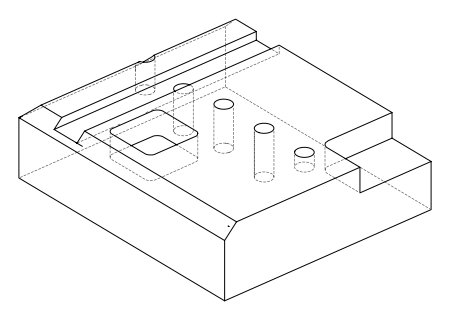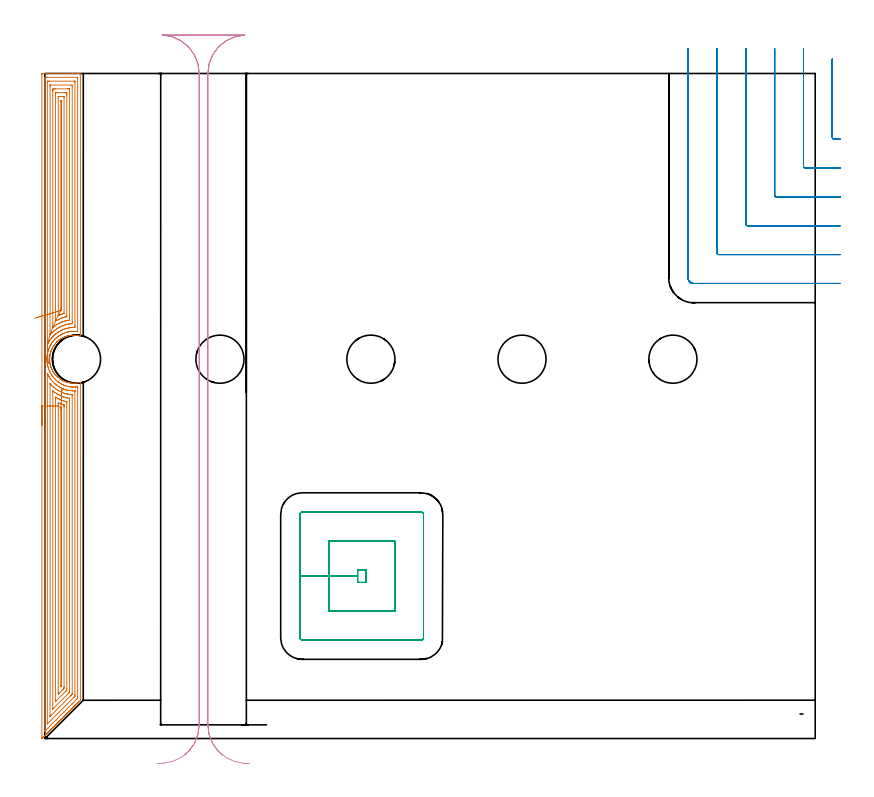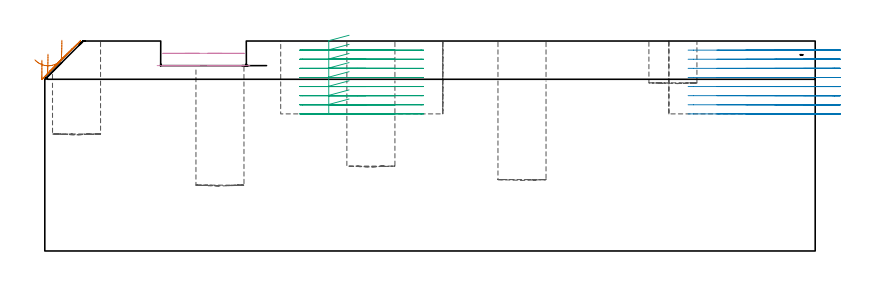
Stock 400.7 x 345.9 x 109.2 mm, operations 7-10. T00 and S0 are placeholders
(PLAN: 10 operations, 3 tool changes, 71 min)
(1 INDEXABLE_INSERT_DRILL_BLIND_HOLE_FROM_SOLID | STEP1POCKET | NXT0302_021 | 0.2 min | 23786 mm3)
(2 INDEXABLE_INSERT_DRILL_BLIND_HOLE_FROM_SOLID_1 | STEP1POCKET_1 | NXT0302_021 | 0.26 min | 36832 mm3)
(3 INDEXABLE_INSERT_DRILL_BLIND_HOLE_FROM_SOLID_2 | STEP1POCKET_2 | NXT0302_021 | 0.27 min | 31976 mm3)
(4 INDEXABLE_INSERT_DRILL_BLIND_HOLE_FROM_SOLID_3 | STEP1POCKET_3 | NXT0302_021 | 0.3 min | 35408 mm3)
(5 INDEXABLE_INSERT_DRILL_BLIND_HOLE_FROM_SOLID_4 | STEP1POCKET_4 | NXT0302_021 | 0.1 min | 10742 mm3)
(6 AREA_MILL | FG_CHAMFER_SURFACE | UGT0205_001 | 23.56 min | 78932 mm3)
(7 AREA_MILL_1 | FG_CHAMFER_SURFACE_1 | UGT0205_001 | 20.86 min | 64307 mm3)
(8 MILL_CORNER_NOTCH_RECTANGULAR | CORNER_NOTCH_RECTANGULAR | UGT0201_094 | Follow Part, ap 5, ae 75% | 13.31 min | 342490 mm3)
(9 MILL_RECTANGULAR_POCKET | POCKET_RECTANGULAR_STRAIGHT | UGT0201_094 | Follow Part, ap 5, ae 75% | 8.73 min | 272577 mm3)
(10 MILL_RECTANGULAR_SLOT | SLOT_RECTANGULAR | UGT0201_019 | Follow Part, ap 10, ae 75% | 3.36 min | 183406 mm3)
(TOOL NXT0302_021 | Index. Insert Drill 25mm [880-D2500L25-05] | D25 PA176 FL125 Z2)
(TOOL UGT0205_001 | Chamfer Mill 20 x 3 x 45 deg. | D20 FL50 Z2)
(TOOL UGT0201_094 | End mill 20 mm | D20 FL38 Z4)
(TOOL UGT0201_019 | End mill 40 mm | D40 FL63 Z6)
(OP 7 AREA_MILL_1)
G17 G21 G94 G90
T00 M6
G54
G17 G0 G90 X-1.5 Y162.929 S1061 M3
G43 Z119.2 H0
Z99.2
G94 G1 Y162.967 Z98.328 F250.
Y163.081 Z97.464
Y163.27 Z96.612
Y163.532 Z95.78
Y163.866 Z94.974
Y164.269 Z94.2
Y164.737 Z93.464
Y165.269 Z92.772
Y165.858 Z92.129
Y166.501 Z91.54
Y167.193 Z91.008
Y167.929 Z90.54
Y168.703 Z90.137
Y169.509 Z89.803
Y170.341 Z89.541
Y171.193 Z89.352
Y172.057 Z89.238
Y172.929 Z89.2
Y345.287
X-1.497 Y345.564 Z89.202
X-1.492 Y345.89 Z89.206
X-1.161 Y345.9 Z89.537
X14.587 Z105.282
X16.988 Z107.683
X17.655 Z108.355
X18.038 Z108.737
X18.438 Y345.893 Z109.13
X18.497 Y345.89 Z109.188
X18.5 Y345.733 Z109.2
Y209.548
X18.496 Y209.313 Z109.189
X18.413 Y209.323 Z109.107
X17.521 Y209.541 Z108.221
X16.67 Y209.677 Z107.37
X15.781 Y209.765 Z106.481
X14.891 Y209.788 Z105.591
X14.002 Y209.748 Z104.702
X13.113 Y209.645 Z103.813
X12.479 Y209.541 Z103.179
X12.224 Y209.484 Z102.923
X11.778 Y209.373 Z102.477
X11.627 Y209.329 Z102.326
X11.334 Y209.246 Z102.034
X10.888 Y209.099 Z101.587
X10.723 Y209.037 Z101.42
X10.636 Y209.004 Z101.333
X10.525 Y208.962 Z101.224
X10.445 Y208.932 Z101.144
X10.144 Y208.807 Z100.843
X9.765 Y208.648 Z100.465
X9.555 Y208.548 Z100.255
X9.108 Y208.317 Z99.808
X8.666 Y208.069 Z99.366
X8.154 Y207.756 Z98.852
X8.053 Y207.686 Z98.749
X7.937 Y207.607 Z98.636
X7.777 Y207.497 Z98.476
X7.733 Y207.464 Z98.432
X7.607 Y207.369 Z98.302
X7.447 Y207.251 Z98.146
X7.361 Y207.187 Z98.06
X7.335 Y207.166 Z98.034
X7.16 Y207.026 Z97.856
X6.953 Y206.863 Z97.652
X6.888 Y206.807 Z97.587
X6.415 Y206.373 Z97.114
X6.313 Y206.273 Z97.011
X6.266 Y206.228 Z96.963
X6.223 Y206.187 Z96.922
X6. Y205.971 Z96.699
X5.602 Y205.529 Z96.3
X5.218 Y205.078 Z95.918
X5.109 Y204.938 Z95.808
X5.023 Y204.82 Z95.722
X4.836 Y204.565 Z95.535
X4.575 Y204.186 Z95.274
X4.219 Y203.618 Z94.919
X4.024 Y203.269 Z94.723
X3.884 Y202.996 Z94.581
X3.809 Y202.85 Z94.506
X3.626 Y202.463 Z94.325
X3.597 Y202.401 Z94.295
X3.331 Y201.772 Z94.029
X3.288 Y201.654 Z93.986
X3.237 Y201.511 Z93.933
X3.186 Y201.358 Z93.882
X3.089 Y201.064 Z93.784
X3.047 Y200.926 Z93.744
X2.991 Y200.736 Z93.688
X2.956 Y200.618 Z93.652
X2.841 Y200.171 Z93.538
X2.782 Y199.897 Z93.478
X2.744 Y199.725 Z93.44
X2.68 Y199.378 Z93.379
X2.665 Y199.278 Z93.359
X2.625 Y199.007 Z93.322
X2.601 Y198.832 Z93.296
X2.553 Y198.385 Z93.252
X2.522 Y197.939 Z93.22
X2.507 Y197.493 Z93.206
Y197.365 Z93.207
X2.511 Y197.046 Z93.203
X2.513 Y197.018 Z93.202
X2.516 Y196.954 Z93.204
X2.525 Y196.646 Z93.222
X2.527 Y196.6 Z93.223
X2.561 Y196.154 Z93.255
X2.608 Y195.707 Z93.306
X2.674 Y195.261 Z93.37
X2.693 Y195.155 Z93.391
X2.756 Y194.814 Z93.453
X2.856 Y194.369 Z93.549
X2.908 Y194.159 Z93.608
X2.916 Y194.129 Z93.616
X2.973 Y193.922 Z93.668
X3.055 Y193.642 Z93.753
X3.105 Y193.477 Z93.802
X3.214 Y193.151 Z93.912
X3.259 Y193.027 Z93.957
X3.331 Y192.827 Z94.029
X3.428 Y192.584 Z94.128
X3.626 Y192.136 Z94.322
X3.721 Y191.932 Z94.42
X3.835 Y191.692 Z94.533
X4.023 Y191.333 Z94.721
X4.075 Y191.241 Z94.772
X4.22 Y190.979 Z94.919
X4.327 Y190.799 Z95.027
X4.618 Y190.35 Z95.318
X4.924 Y189.907 Z95.624
X5.109 Y189.665 Z95.808
X5.373 Y189.347 Z96.069
X5.646 Y189.014 Z96.345
X5.82 Y188.821 Z96.519
X5.998 Y188.634 Z96.698
X6.519 Y188.122 Z97.218
X6.704 Y187.956 Z97.398
X6.713 Y187.948 Z97.408
X6.889 Y187.797 Z97.585
X7.601 Y187.229 Z98.3
X7.777 Y187.102 Z98.477
X8.218 Y186.807 Z98.918
X8.398 Y186.695 Z99.098
X8.666 Y186.529 Z99.366
X8.998 Y186.337 Z99.697
X9.339 Y186.161 Z100.038
X9.393 Y186.134 Z100.092
X9.556 Y186.053 Z100.254
X9.998 Y185.851 Z100.698
X10.295 Y185.729 Z100.994
X10.446 Y185.667 Z101.143
X10.536 Y185.634 Z101.233
X10.734 Y185.561 Z101.428
X11.047 Y185.444 Z101.746
X11.072 Y185.436 Z101.771
X11.334 Y185.353 Z102.034
X11.498 Y185.307 Z102.197
X11.778 Y185.227 Z102.477
X12.224 Y185.122 Z102.923
X12.52 Y185.066 Z103.22
X13.113 Y184.955 Z103.812
X13.414 Y184.921 Z104.113
X14.002 Y184.852 Z104.702
X14.892 Y184.812 Z105.591
X15.781 Y184.835 Z106.48
X16.671 Y184.923 Z107.369
X16.988 Y184.978 Z107.686
X17.56 Y185.077 Z108.259
X18.179 Y185.222 Z108.876
X18.393 Y185.267 Z109.089
X18.495 Y185.287 Z109.191
X18.5 Y184.99 Z109.2
Y20.228
X18.495 Y19.904 Z109.187
X18.482 Y19.881 Z109.18
X17.935 Y19.335 Z108.634
X17.881 Y19.279 Z108.578
X17.826 Y19.226 Z108.525
X17.638 Y19.037 Z108.337
X17.583 Y18.982 Z108.28
X17.528 Y18.928 Z108.227
X17.34 Y18.74 Z108.039
X17.285 Y18.684 Z107.982
X17.23 Y18.63 Z107.929
X17.042 Y18.442 Z107.741
X16.988 Y18.386 Z107.684
X16.933 Y18.332 Z107.632
X16.745 Y18.144 Z107.444
X16.69 Y18.088 Z107.387
X16.635 Y18.034 Z107.334
X16.447 Y17.847 Z107.146
X16.392 Y17.79 Z107.089
X16.337 Y17.736 Z107.036
X16.149 Y17.549 Z106.848
X16.094 Y17.493 Z106.791
X16.039 Y17.438 Z106.738
X15.852 Y17.251 Z106.551
X15.796 Y17.195 Z106.493
X15.741 Y17.14 Z106.44
X15.554 Y16.954 Z106.253
X15.498 Y16.897 Z106.195
X15.443 Y16.842 Z106.142
X15.256 Y16.656 Z105.955
X15.201 Y16.599 Z105.897
X15.145 Y16.544 Z105.844
X14.959 Y16.358 Z105.658
X14.903 Y16.301 Z105.6
X14.847 Y16.246 Z105.546
X14.661 Y16.061 Z105.36
X14.605 Y16.004 Z105.302
X14.549 Y15.948 Z105.248
X14.363 Y15.763 Z105.062
X14.307 Y15.706 Z105.004
X14.251 Y15.651 Z104.95
X14.066 Y15.465 Z104.765
X14.009 Y15.408 Z104.706
X13.953 Y15.353 Z104.652
X13.768 Y15.168 Z104.467
X13.712 Y15.11 Z104.408
X13.655 Y15.055 Z104.354
X13.47 Y14.87 Z104.169
X13.414 Y14.812 Z104.111
X13.357 Y14.757 Z104.056
X13.173 Y14.572 Z103.872
X13.116 Y14.515 Z103.813
X13.059 Y14.459 Z103.758
X12.875 Y14.275 Z103.574
X12.818 Y14.217 Z103.515
X12.761 Y14.161 Z103.46
X12.577 Y13.977 Z103.276
X12.52 Y13.919 Z103.217
X12.463 Y13.863 Z103.162
X12.28 Y13.679 Z102.979
X12.223 Y13.621 Z102.919
X12.165 Y13.565 Z102.864
X11.982 Y13.382 Z102.681
X11.925 Y13.323 Z102.621
X11.867 Y13.267 Z102.566
X11.684 Y13.084 Z102.383
X11.627 Y13.025 Z102.324
X11.57 Y12.969 Z102.269
X11.387 Y12.786 Z102.086
X11.329 Y12.728 Z102.026
X11.272 Y12.671 Z101.971
X11.089 Y12.489 Z101.788
X11.031 Y12.43 Z101.728
X10.974 Y12.373 Z101.673
X10.791 Y12.191 Z101.49
X10.734 Y12.132 Z101.43
X10.676 Y12.075 Z101.375
X10.494 Y11.893 Z101.193
X10.436 Y11.834 Z101.132
X10.378 Y11.777 Z101.077
X10.196 Y11.595 Z100.895
X10.138 Y11.536 Z100.835
X10.08 Y11.479 Z100.779
X9.898 Y11.298 Z100.597
X9.84 Y11.239 Z100.537
X9.782 Y11.181 Z100.481
X9.601 Y11. Z100.3
X9.542 Y10.941 Z100.239
X9.484 Y10.883 Z100.183
X9.303 Y10.702 Z100.002
X9.245 Y10.643 Z99.941
X9.186 Y10.585 Z99.885
X9.005 Y10.405 Z99.704
X8.947 Y10.345 Z99.643
X8.888 Y10.288 Z99.587
X8.708 Y10.107 Z99.407
X8.649 Y10.047 Z99.346
X8.59 Y9.99 Z99.289
X8.41 Y9.809 Z99.109
X8.351 Y9.75 Z99.048
X8.292 Y9.692 Z98.991
X8.112 Y9.512 Z98.811
X8.053 Y9.452 Z98.75
X7.994 Y9.394 Z98.693
X7.815 Y9.214 Z98.514
X7.755 Y9.154 Z98.452
X7.696 Y9.096 Z98.395
X7.517 Y8.916 Z98.216
X7.458 Y8.856 Z98.154
X7.398 Y8.798 Z98.097
X7.219 Y8.619 Z97.918
X7.16 Y8.558 Z97.856
X7.1 Y8.5 Z97.799
X6.922 Y8.321 Z97.621
X6.862 Y8.26 Z97.559
X6.802 Y8.202 Z97.501
X6.624 Y8.023 Z97.323
X6.564 Y7.963 Z97.261
X6.504 Y7.904 Z97.203
X6.326 Y7.726 Z97.025
X6.266 Y7.665 Z96.963
X6.207 Y7.606 Z96.906
X6.029 Y7.428 Z96.728
X5.969 Y7.367 Z96.665
X5.909 Y7.308 Z96.608
X5.731 Y7.13 Z96.43
X5.671 Y7.069 Z96.367
X5.611 Y7.01 Z96.31
X5.433 Y6.833 Z96.132
X5.373 Y6.771 Z96.07
X5.313 Y6.712 Z96.012
X5.136 Y6.535 Z95.835
X5.075 Y6.474 Z95.772
X5.015 Y6.414 Z95.714
X4.838 Y6.237 Z95.537
X4.777 Y6.176 Z95.474
X4.717 Y6.116 Z95.416
X4.54 Y5.94 Z95.239
X4.48 Y5.878 Z95.176
X4.419 Y5.818 Z95.118
X4.243 Y5.642 Z94.942
X4.182 Y5.58 Z94.878
X4.121 Y5.52 Z94.82
X3.945 Y5.344 Z94.644
X3.884 Y5.282 Z94.581
X3.823 Y5.222 Z94.522
X3.647 Y5.047 Z94.346
X3.586 Y4.985 Z94.283
X3.525 Y4.925 Z94.224
X3.35 Y4.749 Z94.049
X3.288 Y4.687 Z93.985
X3.227 Y4.627 Z93.926
X3.052 Y4.451 Z93.751
X2.991 Y4.389 Z93.687
X2.929 Y4.329 Z93.628
X2.754 Y4.154 Z93.453
X2.693 Y4.091 Z93.389
X2.631 Y4.031 Z93.33
X2.457 Y3.856 Z93.155
X2.395 Y3.793 Z93.091
X2.333 Y3.733 Z93.032
X2.159 Y3.558 Z92.858
X2.097 Y3.495 Z92.794
X2.035 Y3.435 Z92.734
X1.861 Y3.261 Z92.56
X1.799 Y3.198 Z92.496
X1.737 Y3.137 Z92.436
X1.563 Y2.963 Z92.262
X1.501 Y2.9 Z92.198
X1.439 Y2.839 Z92.138
X1.266 Y2.665 Z91.965
X1.204 Y2.602 Z91.9
X1.141 Y2.541 Z91.84
X0.968 Y2.368 Z91.667
X0.906 Y2.304 Z91.602
X0.844 Y2.243 Z91.543
X0.67 Y2.07 Z91.369
X0.608 Y2.006 Z91.305
X0.546 Y1.945 Z91.245
X0.373 Y1.772 Z91.072
X0.31 Y1.709 Z91.007
X0.248 Y1.647 Z90.947
X0.075 Y1.475 Z90.774
X0.012 Y1.411 Z90.709
X-0.05 Y1.349 Z90.649
X-0.223 Y1.177 Z90.476
X-0.285 Y1.113 Z90.411
X-0.348 Y1.051 Z90.351
X-0.52 Y0.879 Z90.179
X-0.583 Y0.815 Z90.113
X-0.646 Y0.753 Z90.053
X-0.818 Y0.582 Z89.881
X-0.881 Y0.517 Z89.816
X-1.069 Y0.331 Z89.631
X-1.116 Y0.284 Z89.584
X-1.425 Y0. Z89.274
X-1.442 Y-0.014 Z89.256
X-1.461 Y-0.019 Z89.237
X-1.473 Y-0.014 Z89.226
X-1.481 Y0. Z89.218
X-1.494 Y0.039 Z89.204
X-1.499 Y0.17 Z89.201
X-1.5 Y0.227 Z89.2
Y172.929
X-0.086 Z90.614
X-0.085 Y343.598 Z90.615
X-0.083 Y343.697 Z90.617
X-0.079 Y343.884 Z90.621
X0.012 Y343.89 Z90.712
X0.508 Y343.898 Z91.208
X0.906 Y343.899 Z91.606
X1.4 Y343.9 Z92.1
X16.588 Z107.288
X16.988 Y343.896 Z107.688
X17.044 Y343.894 Z107.744
X17.073 Y343.891 Z107.773
X17.079 Y343.795 Z107.779
X17.084 Y343.599 Z107.784
X17.085 Y343.501 Z107.785
Y212.031
X17.083 Y211.834 Z107.783
X17.079 Y211.704 Z107.779
X17.075 Y211.634 Z107.775
X17.062 Z107.762
X16.988 Y211.641 Z107.688
X16.641 Y211.68 Z107.341
X16.094 Y211.729 Z106.794
X15.668 Y211.76 Z106.368
X15.201 Y211.771 Z105.901
X14.761 Y211.774 Z105.461
X14.307 Y211.755 Z105.007
X13.908 Y211.733 Z104.608
X13.414 Y211.681 Z104.114
X13.104 Y211.644 Z103.804
X12.52 Y211.554 Z103.22
X12.333 Y211.521 Z103.033
X11.627 Y211.365 Z102.327
X11.602 Y211.359 Z102.302
X11.502 Y211.334 Z102.202
X10.913 Y211.154 Z101.613
X10.734 Y211.094 Z101.434
X10.254 Y210.92 Z100.954
X9.84 Y210.758 Z100.54
X9.616 Y210.665 Z100.316
X9.102 Y210.441 Z99.802
X8.999 Y210.389 Z99.699
X8.947 Y210.361 Z99.647
X8.421 Y210.073 Z99.121
X8.053 Y209.865 Z98.753
X7.854 Y209.747 Z98.554
X7.53 Y209.548 Z98.23
X7.311 Y209.397 Z98.011
X7.16 Y209.289 Z97.86
X6.797 Y209.018 Z97.497
X6.282 Y208.624 Z96.982
X6.266 Y208.611 Z96.966
X5.824 Y208.204 Z96.524
X5.347 Y207.762 Z96.047
X4.929 Y207.313 Z95.629
X4.531 Y206.869 Z95.231
X4.48 Y206.807 Z95.18
X4.112 Y206.343 Z94.812
X3.839 Y205.976 Z94.539
X3.735 Y205.827 Z94.435
X3.586 Y205.609 Z94.286
X3.381 Y205.288 Z94.081
X3.254 Y205.083 Z93.954
X3.046 Y204.73 Z93.746
X2.752 Y204.19 Z93.452
X2.693 Y204.076 Z93.393
X2.444 Y203.545 Z93.144
X2.335 Y203.297 Z93.035
X2.176 Y202.92 Z92.876
X1.974 Y202.404 Z92.674
X1.946 Y202.33 Z92.646
X1.927 Y202.276 Z92.627
X1.799 Y201.886 Z92.499
X1.713 Y201.597 Z92.413
X1.689 Y201.511 Z92.389
X1.527 Y200.89 Z92.227
X1.464 Y200.618 Z92.164
X1.368 Y200.156 Z92.068
X1.29 Y199.725 Z91.99
X1.261 Y199.547 Z91.961
X1.24 Y199.39 Z91.94
X1.176 Y198.832 Z91.876
X1.152 Y198.586 Z91.852
X1.113 Y197.939 Z91.813
X1.106 Y197.739 Z91.806
X1.1 Y197.046 Z91.8
X1.105 Y196.847 Z91.805
X1.143 Y196.153 Z91.843
X1.163 Y195.896 Z91.863
X1.236 Y195.26 Z91.936
X1.292 Y194.874 Z91.992
X1.383 Y194.367 Z92.083
X1.513 Y193.76 Z92.213
X1.587 Y193.474 Z92.287
X1.799 Y192.708 Z92.499
X1.839 Y192.581 Z92.539
X1.847 Y192.557 Z92.547
X1.86 Y192.52 Z92.56
X2.169 Y191.688 Z92.869
X2.441 Y191.046 Z93.141
X2.56 Y190.794 Z93.26
X2.693 Y190.526 Z93.393
X3.028 Y189.901 Z93.728
X3.153 Y189.681 Z93.853
X3.538 Y189.056 Z94.238
X3.57 Y189.008 Z94.27
X3.586 Y188.984 Z94.286
X3.945 Y188.477 Z94.645
X4.224 Y188.115 Z94.924
X4.48 Y187.806 Z95.18
X4.981 Y187.222 Z95.681
X5.373 Y186.824 Z96.073
X5.888 Y186.329 Z96.588
X6.266 Y186.008 Z96.966
X6.982 Y185.436 Z97.682
X7.16 Y185.31 Z97.86
X7.563 Y185.033 Z98.263
X8.053 Y184.734 Z98.753
X8.372 Y184.543 Z99.072
X8.947 Y184.246 Z99.647
X9.52 Y183.97 Z100.22
X9.84 Y183.839 Z100.54
X10.311 Y183.65 Z101.011
X10.734 Y183.503 Z101.434
X10.957 Y183.427 Z101.657
X11.627 Y183.245 Z102.327
X12.155 Y183.123 Z102.855
X12.52 Y183.058 Z103.22
X13.232 Y182.939 Z103.932
X13.414 Y182.918 Z104.114
X13.805 Y182.878 Z104.505
X14.221 Y182.844 Z104.921
X14.307 Y182.84 Z105.007
X15.137 Y182.821 Z105.837
X15.201 Y182.822 Z105.901
X15.996 Y182.855 Z106.696
X16.094 Y182.863 Z106.794
X16.211 Y182.874 Z106.911
X16.988 Y182.96 Z107.688
X17.06 Y182.966 Z107.76
X17.079 Y182.964 Z107.779
X17.082 Y182.92 Z107.782
X17.084 Y182.855 Z107.784
X17.085 Y182.757 Z107.785
X17.086 Y182.659 Z107.786
Y21.916
X17.083 Y21.121 Z107.783
X17.081 Y21.028 Z107.781
X17.075 Y20.937 Z107.775
X16.988 Y20.845 Z107.688
X16.682 Y20.534 Z107.382
X16.378 Y20.228 Z107.078
X16.236 Y20.086 Z106.936
X0.158 Y4.008 Z90.858
X0.012 Y3.865 Z90.712
X-0.038 Y3.818 Z90.662
X-0.07 Y3.79 Z90.63
X-0.079 Y3.86 Z90.621
X-0.083 Y4.056 Z90.617
X-0.085 Y4.154 Z90.615
X-0.086 Y172.929 Z90.614
X1.328 Z92.028
X1.329 Y189.478 Z92.029
X1.331 Y189.576 Z92.031
X1.335 Y189.691 Z92.035
X1.341 Y189.75 Z92.041
X1.637 Y189.171 Z92.337
X1.724 Y189.008 Z92.424
X1.799 Y188.871 Z92.499
X2.073 Y188.39 Z92.773
X2.244 Y188.115 Z92.944
X2.693 Y187.425 Z93.393
X2.832 Y187.222 Z93.532
X3.207 Y186.708 Z93.907
X3.516 Y186.329 Z94.216
X3.586 Y186.247 Z94.286
X3.963 Y185.817 Z94.663
X4.312 Y185.436 Z95.012
X4.48 Y185.269 Z95.18
X5.24 Y184.543 Z95.94
X5.373 Y184.43 Z96.073
X6.007 Y183.91 Z96.707
X6.266 Y183.707 Z96.966
X6.341 Y183.65 Z97.041
X7.16 Y183.108 Z97.86
X7.725 Y182.757 Z98.425
X8.053 Y182.578 Z98.753
X8.44 Y182.371 Z99.14
X8.947 Y182.139 Z99.647
X9.572 Y181.864 Z100.272
X9.84 Y181.76 Z100.54
X10.009 Y181.696 Z100.709
X10.734 Y181.457 Z101.434
X11.306 Y181.292 Z102.006
X11.627 Y181.221 Z102.327
X12.441 Y181.05 Z103.141
X12.52 Y181.037 Z103.22
X12.928 Y180.971 Z103.628
X13.414 Y180.917 Z104.114
X14.183 Y180.847 Z104.883
X14.307 Y180.84 Z105.007
X14.443 Y180.836 Z105.143
X15.201 Y180.827 Z105.901
X15.346 Y180.826 Z106.046
X15.586 Y180.828 Z106.286
X15.649 Y180.827 Z106.349
X15.665 Y180.819 Z106.365
X15.667 Y180.8 Z106.367
X15.669 Y180.748 Z106.369
X15.671 Y180.501 Z106.371
Y22.907
X15.669 Y22.439 Z106.369
X15.664 Y22.014 Z106.364
X15.652 Y21.963 Z106.352
X15.61 Y21.916 Z106.31
X15.543 Y21.844 Z106.243
X15.457 Y21.757 Z106.157
X15.201 Y21.5 Z105.901
X1.393 Y7.693 Z92.093
X1.374 Y7.676 Z92.074
X1.341 Y7.651 Z92.041
X1.334 Y7.648 Z92.034
X1.332 Y7.656 Z92.032
X1.33 Y7.682 Z92.03
X1.329 Y7.726 Z92.029
Y7.819
X1.328 Y172.929 Z92.028
X2.743 Z93.443
Y183.65
X2.745 Y184.491 Z93.445
X2.748 Y184.543 Z93.448
X2.754 Y184.612 Z93.454
X2.769 Y184.6 Z93.469
X2.776 Y184.594 Z93.476
X2.822 Y184.543 Z93.522
X3.203 Y184.121 Z93.903
X3.586 Y183.707 Z94.286
X3.641 Y183.65 Z94.341
X4.48 Y182.859 Z95.18
X4.592 Y182.757 Z95.292
X5.373 Y182.131 Z96.073
X5.715 Y181.864 Z96.415
X6.266 Y181.491 Z96.966
X6.576 Y181.287 Z97.276
X7.075 Y180.971 Z97.775
X7.16 Y180.921 Z97.86
X7.278 Y180.853 Z97.978
X8.053 Y180.452 Z98.753
X8.858 Y180.078 Z99.558
X8.947 Y180.04 Z99.647
X9.012 Y180.013 Z99.712
X9.84 Y179.704 Z100.54
X10.416 Y179.503 Z101.116
X10.734 Y179.415 Z101.434
X11.123 Y179.312 Z101.823
X11.62 Y179.192 Z102.32
X11.655 Y179.185 Z102.355
X12.52 Y179.029 Z103.22
X12.708 Y178.997 Z103.408
X13.414 Y178.914 Z104.114
X13.719 Y178.88 Z104.419
X14.119 Y178.846 Z104.819
X14.198 Y178.838 Z104.898
X14.235 Y178.832 Z104.935
X14.251 Y178.827 Z104.951
X14.252 Y178.811 Z104.952
X14.255 Y178.718 Z104.955
X14.257 Y178.342 Z104.957
Y178.292
Y23.379
X14.255 Y23.168 Z104.955
X14.253 Y23.063 Z104.953
X14.25 Y23.015 Z104.95
X14.227 Y22.987 Z104.927
X14.156 Y22.907 Z104.856
X13.786 Y22.535 Z104.486
X13.414 Y22.162 Z104.114
X3.217 Y11.966 Z93.917
X3.066 Y11.818 Z93.766
X2.755 Y11.516 Z93.455
X2.749 Y11.513 Z93.449
X2.747 Y11.544 Z93.447
X2.745 Y11.629 Z93.445
X2.743 Y11.799 Z93.443
Y12.141
Y172.929
X4.157 Z94.857
X4.158 Y180.078 Z94.858
X4.16 Y180.398 Z94.86
X4.164 Y180.722 Z94.864
X4.172 Y180.777 Z94.872
X4.229 Y180.735 Z94.929
X4.335 Y180.654 Z95.035
X4.48 Y180.542 Z95.18
X5.078 Y180.078 Z95.778
X5.373 Y179.874 Z96.073
X6.004 Y179.448 Z96.704
X6.266 Y179.287 Z96.966
X6.436 Y179.185 Z97.136
X7.16 Y178.79 Z97.86
X7.961 Y178.385 Z98.661
X8.053 Y178.343 Z98.753
X8.165 Y178.292 Z98.865
X8.947 Y177.975 Z99.647
X9.472 Y177.767 Z100.172
X9.84 Y177.647 Z100.54
X10.631 Y177.399 Z101.331
X10.734 Y177.371 Z101.434
X10.771 Y177.361 Z101.471
X11.627 Y177.18 Z102.327
X11.902 Y177.124 Z102.602
X12.681 Y176.988 Z103.381
X12.8 Y176.966 Z103.5
X12.831 Y176.96 Z103.531
X12.836 Y176.92 Z103.536
X12.839 Y176.829 Z103.539
X12.842 Y176.506 Z103.542
X12.843 Y176.184 Z103.543
Y175.613
Y24.693
X12.842 Y24.372 Z103.542
X12.838 Y24.086 Z103.538
X12.836 Y24.054 Z103.536
X12.819 Y24.029 Z103.519
X12.762 Y23.967 Z103.462
X12.602 Y23.8 Z103.302
X12.561 Y23.759 Z103.261
X4.437 Y15.635 Z95.137
X4.35 Y15.551 Z95.05
X4.177 Y15.387 Z94.877
X4.161 Y15.375 Z94.861
X4.16 Y15.376 Z94.86
X4.158 Y15.397 Z94.858
X4.157 Y15.44 Z94.857
Y172.929
X5.571 Z96.271
Y176.308
Y177.201
X5.573 Y177.399 Z96.273
X5.575 Y177.478 Z96.275
X5.578 Y177.513 Z96.278
X5.581 Y177.516 Z96.281
X5.6 Y177.508 Z96.3
X5.65 Y177.481 Z96.35
X5.791 Y177.399 Z96.491
X6.266 Y177.136 Z96.966
X6.851 Y176.815 Z97.551
X7.16 Y176.662 Z97.86
X7.478 Y176.506 Z98.178
X7.877 Y176.33 Z98.577
X8.053 Y176.255 Z98.753
X8.485 Y176.075 Z99.185
X8.947 Y175.902 Z99.647
X9.771 Y175.613 Z100.471
X9.87 Y175.583 Z100.57
X10.379 Y175.441 Z101.079
X11.338 Y175.206 Z102.038
X11.387 Y175.192 Z102.087
X11.422 Y175.173 Z102.122
X11.424 Y175.127 Z102.124
X11.427 Y174.92 Z102.127
X11.428 Y174.72 Z102.128
X11.429 Y174.025 Z102.129
X11.428 Y25.785 Z102.128
X11.427 Y25.586 Z102.127
X11.422 Y25.239 Z102.122
X11.415 Y25.075 Z102.115
X11.332 Y24.988 Z102.032
X11.045 Y24.693 Z101.745
X5.976 Y19.625 Z96.676
X5.682 Y19.335 Z96.382
X5.653 Y19.312 Z96.353
X5.578 Y19.335 Z96.278
X5.576 Y19.538 Z96.276
X5.572 Y20.029 Z96.272
X5.571 Y172.929 Z96.271
X6.985 Z97.685
X6.986 Y174.176 Z97.686
X6.99 Y174.525 Z97.69
X6.992 Y174.613 Z97.692
X7.011 Y174.608 Z97.711
X7.064 Y174.589 Z97.764
X7.16 Y174.549 Z97.86
X7.466 Y174.414 Z98.166
X8.053 Y174.177 Z98.753
X8.934 Y173.84 Z99.634
X9.972 Y173.506 Z100.672
X9.997 Y173.495 Z100.697
X10.006 Y173.489 Z100.706
X10.008 Y173.457 Z100.708
X10.013 Y173.109 Z100.713
X10.015 Y172.934 Z100.715
Y172.76
Y27.198
X10.014 Y26.479 Z100.714
X10.012 Y26.307 Z100.712
X10.008 Y26.135 Z100.708
X9.84 Y25.949 Z100.54
X9.663 Y25.763 Z100.363
X9.489 Y25.586 Z100.189
X7.431 Y23.529 Z98.131
X7.16 Y23.259 Z97.86
X7.067 Y23.17 Z97.767
X7.003 Y23.111 Z97.703
X6.992 Y23.277 Z97.692
X6.987 Y23.626 Z97.687
X6.986 Y23.8 Z97.686
X6.985 Y172.929 Z97.685
X8.413 Y171.955 Z99.113
X8.499 Y171.927 Z99.199
X8.575 Y171.897 Z99.275
X8.589 Y171.891 Z99.289
X8.594 Y171.861 Z99.294
X8.597 Y171.795 Z99.297
X8.599 Y171.695 Z99.299
X8.6 Y171.494 Z99.3
X8.601 Y171.148 Z99.301
X8.6 Y27.372 Z99.3
X8.598 Y27.242 Z99.298
X8.596 Y27.186 Z99.296
X8.594 Y27.163 Z99.294
X8.546 Y27.105 Z99.246
X8.437 Y26.988 Z99.137
X8.423 Y26.976 Z99.123
X8.409 Y26.966 Z99.109
X8.406 Y26.98 Z99.106
X8.403 Y27.023 Z99.103
X8.4 Y27.372 Z99.1
Y27.573
Y171.349
X8.402 Y171.693 Z99.102
X8.405 Y171.795 Z99.105
X8.413 Y171.955 Z99.113
X8.456 Y172.823 Z99.194
X8.499 Y173.68 Z99.351
X8.541 Y174.52 Z99.582
X8.582 Y175.337 Z99.885
X8.621 Y176.125 Z100.259
X8.658 Y176.877 Z100.7
X8.694 Y177.587 Z101.204
X8.727 Y178.251 Z101.769
X8.757 Y178.864 Z102.39
X8.785 Y179.42 Z103.061
X8.809 Y179.915 Z103.779
X8.831 Y180.346 Z104.537
X8.849 Y180.71 Z105.33
X8.864 Y181.003 Z106.152
X8.875 Y181.223 Z106.996
X8.882 Y181.369 Z107.856
X8.885 Y181.44 Z108.725
Y181.435 Z109.597
G0 X1.657 Y195.188 Z102.362
G1 X1.656 Y195.197 Z101.49
X1.654 Y195.282 Z100.622
X1.648 Y195.442 Z99.764
X1.64 Y195.676 Z98.924
X1.63 Y195.983 Z98.107
X1.618 Y196.36 Z97.32
X1.603 Y196.803 Z96.569
X1.586 Y197.311 Z95.86
X1.567 Y197.878 Z95.198
X1.546 Y198.501 Z94.587
X1.524 Y199.174 Z94.033
X1.5 Y199.894 Z93.54
X1.474 Y200.653 Z93.112
X1.448 Y201.447 Z92.751
X1.421 Y202.27 Z92.461
X1.392 Y203.114 Z92.244
X1.364 Y203.974 Z92.102
X1.335 Y204.844 Z92.035
X1.329 Y205.083 Z92.029
Y341.292
X1.331 Y341.715 Z92.031
X1.333 Y341.832 Z92.033
X1.335 Y341.882 Z92.035
X1.429 Y341.89 Z92.129
X1.616 Y341.898 Z92.316
X1.799 Y341.899 Z92.499
X2.507 Y341.9 Z93.207
X15.386 Y341.899 Z106.086
X15.51 Y341.897 Z106.21
X15.609 Y341.893 Z106.309
X15.665 Y341.889 Z106.365
X15.666 Y341.87 Z106.366
X15.669 Y341.715 Z106.369
X15.671 Y341.244 Z106.371
Y214.906
X15.67 Y214.437 Z106.37
X15.667 Y214.013 Z106.367
X15.664 Y213.788 Z106.364
X15.435 Y213.779 Z106.135
X15.201 Y213.776 Z105.901
X14.552 Y213.768 Z105.252
X14.307 Y213.757 Z105.007
X13.709 Y213.718 Z104.409
X13.414 Y213.687 Z104.114
X12.908 Y213.625 Z103.608
X12.52 Y213.565 Z103.22
X12.139 Y213.502 Z102.839
X11.627 Y213.387 Z102.327
X11.412 Y213.335 Z102.112
X10.734 Y213.15 Z101.434
X10.71 Y213.143 Z101.41
X10.631 Y213.12 Z101.331
X10.047 Y212.914 Z100.747
X9.84 Y212.835 Z100.54
X9.406 Y212.66 Z100.106
X8.947 Y212.465 Z99.647
X8.782 Y212.391 Z99.482
X8.438 Y212.227 Z99.138
X8.187 Y212.094 Z98.887
X8.053 Y212.02 Z98.753
X7.617 Y211.77 Z98.317
X7.16 Y211.502 Z97.86
X7.056 Y211.438 Z97.756
X6.893 Y211.334 Z97.593
X6.526 Y211.075 Z97.226
X6.266 Y210.886 Z96.966
X6.013 Y210.694 Z96.713
X5.685 Y210.441 Z96.385
X5.515 Y210.299 Z96.215
X5.373 Y210.174 Z96.073
X5.046 Y209.875 Z95.746
X4.695 Y209.548 Z95.395
X4.48 Y209.331 Z95.18
X4.149 Y208.985 Z94.849
X3.845 Y208.655 Z94.545
X3.724 Y208.517 Z94.424
X3.586 Y208.354 Z94.286
X3.321 Y208.027 Z94.021
X3.113 Y207.762 Z93.813
X2.935 Y207.52 Z93.635
X2.693 Y207.181 Z93.393
X2.566 Y206.995 Z93.266
X2.483 Y206.869 Z93.183
X2.222 Y206.447 Z92.922
X1.936 Y205.976 Z92.636
X1.886 Y205.889 Z92.586
X1.799 Y205.728 Z92.499
X1.427 Y205.012 Z92.127
X1.335 Y204.844 Z92.035
X2.758 Y209.999 Z93.458
X2.75 Y210.096 Z93.45
X2.743 Y210.39 Z93.443
Y210.441
Y339.036
X2.749 Y339.873 Z93.449
X2.753 Y339.891 Z93.453
X2.776 Y339.894 Z93.476
X2.829 Y339.897 Z93.529
X2.938 Y339.899 Z93.638
X3.154 Y339.9 Z93.854
X13.443 Y339.899 Z104.143
X14.25 Y339.871 Z104.95
X14.257 Y339.086 Z104.957
Y339.036
Y216.692
X14.252 Y215.854 Z104.952
X14.25 Y215.799 Z104.95
X13.503 Y215.71 Z104.203
X13.414 Y215.699 Z104.114
X12.71 Y215.609 Z103.41
X12.52 Y215.58 Z103.22
X11.944 Y215.482 Z102.644
X11.627 Y215.412 Z102.327
X11.218 Y215.315 Z101.918
X10.734 Y215.185 Z101.434
X10.518 Y215.122 Z101.218
X9.84 Y214.906 Z100.54
X9.196 Y214.657 Z99.896
X8.947 Y214.554 Z99.647
X8.57 Y214.389 Z99.27
X8.053 Y214.153 Z98.753
X7.959 Y214.107 Z98.659
X7.776 Y214.013 Z98.476
X7.379 Y213.794 Z98.079
X7.16 Y213.668 Z97.86
X6.816 Y213.464 Z97.516
X6.252 Y213.12 Z96.952
X5.742 Y212.751 Z96.442
X5.373 Y212.479 Z96.073
X5.23 Y212.37 Z95.93
X5.047 Y212.227 Z95.747
X4.739 Y211.967 Z95.439
X4.48 Y211.74 Z95.18
X4.266 Y211.547 Z94.966
X4.036 Y211.334 Z94.736
X3.809 Y211.111 Z94.509
X3.586 Y210.888 Z94.286
X3.367 Y210.66 Z94.067
X3.161 Y210.441 Z93.861
X2.939 Y210.195 Z93.639
X2.784 Y210.026 Z93.484
X2.758 Y209.999 Z93.458
X4.163 Y213.837 Z94.863
X4.161 Y213.855 Z94.861
X4.158 Y213.898 Z94.858
X4.157 Y213.954 Z94.857
Y214.013
Y336.679
X4.158 Y337.249 Z94.858
X4.16 Y337.569 Z94.86
X4.164 Y337.885 Z94.864
X4.48 Y337.893 Z95.18
X4.724 Y337.898 Z95.424
X5.373 Y337.9 Z96.073
X5.616 Z96.316
X11.87 Z102.57
X12.52 Y337.898 Z103.22
X12.767 Y337.896 Z103.467
X12.823 Y337.89 Z103.523
X12.836 Y337.874 Z103.536
X12.839 Y337.825 Z103.539
X12.842 Y337.249 Z103.542
X12.843 Y336.927 Z103.543
X12.842 Y218.478 Z103.542
X12.841 Y218.158 Z103.541
X12.836 Y217.833 Z103.536
X12.829 Y217.645 Z103.529
X12.448 Y217.585 Z103.148
X11.745 Y217.467 Z102.445
X11.627 Y217.442 Z102.327
X11.021 Y217.298 Z101.721
X10.734 Y217.222 Z101.434
X10.321 Y217.104 Z101.021
X9.84 Y216.954 Z100.54
X9.643 Y216.889 Z100.343
X9.087 Y216.692 Z99.787
X8.985 Y216.653 Z99.685
X8.947 Y216.638 Z99.647
X8.356 Y216.389 Z99.056
X8.053 Y216.255 Z98.753
X7.743 Y216.109 Z98.443
X7.16 Y215.821 Z97.86
X7.145 Y215.813 Z97.845
X7.118 Y215.799 Z97.818
X6.576 Y215.49 Z97.276
X6.266 Y215.308 Z96.966
X6.017 Y215.156 Z96.717
X5.619 Y214.906 Z96.319
X5.474 Y214.805 Z96.174
X5.373 Y214.733 Z96.073
X4.958 Y214.428 Z95.658
X4.48 Y214.071 Z95.18
X4.447 Y214.046 Z95.147
X4.178 Y213.841 Z94.878
X4.163 Y213.837 Z94.863
X5.575 Y217.087 Z96.275
X5.574 Z96.274
X5.572 Y217.107 Z96.272
X5.571 Y217.151 Z96.271
Y217.237
Y335.265
X5.572 Y335.463 Z96.272
X5.576 Y335.811 Z96.276
X5.578 Y335.888 Z96.278
X5.684 Y335.893 Z96.384
X5.831 Y335.898 Z96.531
X6.266 Y335.9 Z96.966
X6.723 Z97.423
X10.297 Z100.997
X10.734 Z101.434
X11.192 Y335.898 Z101.892
X11.375 Y335.893 Z102.075
X11.411 Y335.89 Z102.111
X11.422 Y335.828 Z102.122
X11.426 Y335.664 Z102.126
X11.428 Y335.463 Z102.128
X11.429 Y334.768 Z102.129
Y334.57
X11.428 Y220.264 Z102.128
X11.424 Y219.574 Z102.124
X11.422 Y219.472 Z102.122
X11.411 Y219.433 Z102.111
X11.187 Y219.371 Z101.887
X10.821 Y219.284 Z101.521
X10.734 Y219.261 Z101.434
X10.122 Y219.089 Z100.822
X9.84 Y219.003 Z100.54
X9.443 Y218.875 Z100.143
X8.947 Y218.702 Z99.647
X8.782 Y218.643 Z99.482
X8.354 Y218.478 Z99.054
X8.053 Y218.347 Z98.753
X7.525 Y218.113 Z98.225
X7.16 Y217.939 Z97.86
X6.923 Y217.822 Z97.623
X6.466 Y217.585 Z97.166
X6.016 Y217.335 Z96.716
X5.6 Y217.096 Z96.3
X5.575 Y217.087 Z96.275
X6.994 Y219.991 Z97.694
X6.991 Y220.09 Z97.691
X6.987 Y220.264 Z97.687
X6.986 Y220.438 Z97.686
Y332.959
X6.99 Y333.677 Z97.69
X6.991 Y333.846 Z97.691
X6.999 Y333.89 Z97.699
X7.049 Y333.893 Z97.749
X7.16 Y333.896 Z97.86
X7.831 Y333.9 Z98.531
X8.053 Z98.753
X9.618 Z100.318
X9.84 Y333.899 Z100.54
X9.914 Y333.897 Z100.614
X9.973 Y333.894 Z100.673
X10.007 Y333.89 Z100.707
X10.008 Y333.851 Z100.708
X10.012 Y333.677 Z100.712
X10.014 Y333.504 Z100.714
Y221.876
X10.009 Y221.157 Z100.709
X10.008 Y221.121 Z100.708
X9.968 Y221.102 Z100.668
X9.917 Y221.08 Z100.617
X9.84 Y221.054 Z100.54
X9.241 Y220.862 Z99.941
X8.947 Y220.762 Z99.647
X8.579 Y220.631 Z99.279
X8.053 Y220.433 Z98.753
X7.931 Y220.386 Z98.631
X7.632 Y220.264 Z98.332
X7.304 Y220.12 Z98.004
X7.16 Y220.058 Z97.86
X6.994 Y219.991 Z97.694
X8.406 Y222.654 Z99.106
X8.402 Y222.843 Z99.102
X8.401 Y222.943 Z99.101
X8.4 Y223.289 Z99.1
X8.399 Y223.635 Z99.099
X8.4 Y331.344 Z99.1
X8.402 Y331.543 Z99.102
X8.407 Y331.891 Z99.107
X8.496 Y331.892 Z99.196
X8.593 Y331.891 Z99.293
X8.598 Y331.545 Z99.298
X8.6 Y331.345 Z99.3
Y223.144
X8.599 Y222.943 Z99.299
X8.595 Y222.743 Z99.295
X8.593 Y222.716 Z99.293
X8.579 Y222.709 Z99.279
X8.499 Y222.681 Z99.199
X8.406 Y222.654 Z99.106
X7.778 Y222.467 Z98.531
X7.104 Y222.267 Z98.014
X6.389 Y222.054 Z97.561
X5.64 Y221.831 Z97.175
X4.86 Y221.6 Z96.858
X4.058 Y221.361 Z96.614
X3.238 Y221.117 Z96.443
X2.407 Y220.87 Z96.347
X1.571 Y220.622 Z96.328
X0.736 Y220.374 Z96.384
X-0.09 Y220.128 Z96.516
X-0.903 Y219.886 Z96.723
X-1.695 Y219.651 Z97.003
X-2.46 Y219.423 Z97.354
X-3.194 Y219.205 Z97.773
X-3.889 Y218.998 Z98.257
X-4.542 Y218.804 Z98.803
X-5.146 Y218.625 Z99.406
G0 Z119.2
M5
M2
(OP 8 MILL_CORNER_NOTCH_RECTANGULAR)
G17 G21 G94 G90
T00 M6
G54
G17 G0 G90 X409.6 Y353.46 S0 M3
G43 Z119.201 H0
Z104.463
G94 G1 Y350.46 F250.
Y312.694 F500.
G3 X410.594 Y311.7 R1.
G1 X410.7
X413.7 F250.
G0 Z119.201
X394.6 Y358.9
Z104.463
G1 Y355.9
Y297.694 F500.
G3 X395.594 Y296.7 R1.
G1 X410.7
X413.7 F250.
G0 Z119.201
X379.6 Y358.9
Z104.463
G1 Y355.9
Y282.694 F500.
G3 X380.594 Y281.7 R1.
G1 X410.7
X413.7 F250.
G0 Z119.201
X364.6 Y358.9
Z104.463
G1 Y355.9
Y267.695 F500.
G3 X365.595 Y266.7 R1.
G1 X410.7
X413.7 F250.
G0 Z119.201
X349.6 Y358.9
Z104.463
G1 Y355.9
Y252.695 F500.
G3 X350.595 Y251.7 R1.
G1 X410.7
X413.7 F250.
G0 Z119.201
X334.6 Y358.9
Z104.463
G1 Y355.9
Y239.5 F500.
G3 X337.4 Y236.7 R2.8
G1 X410.7
X413.7 F250.
G0 Z119.201
X409.6 Y353.46
Z99.726
G1 Y350.46
Y312.694 F500.
G3 X410.594 Y311.7 R1.
G1 X410.7
X413.7 F250.
G0 Z119.201
X394.6 Y358.9
Z99.726
G1 Y355.9
Y297.694 F500.
G3 X395.594 Y296.7 R1.
G1 X410.7
X413.7 F250.
G0 Z119.201
X379.6 Y358.9
Z99.726
G1 Y355.9
Y282.694 F500.
G3 X380.594 Y281.7 R1.
G1 X410.7
X413.7 F250.
G0 Z119.201
X364.6 Y358.9
Z99.726
G1 Y355.9
Y267.695 F500.
G3 X365.595 Y266.7 R1.
G1 X410.7
X413.7 F250.
G0 Z119.201
X349.6 Y358.9
Z99.726
G1 Y355.9
Y252.695 F500.
G3 X350.595 Y251.7 R1.
G1 X410.7
X413.7 F250.
G0 Z119.201
X334.6 Y358.9
Z99.726
G1 Y355.9
Y239.5 F500.
G3 X337.4 Y236.7 R2.8
G1 X410.7
X413.7 F250.
G0 Z119.201
X409.6 Y353.46
Z94.988
G1 Y350.46
Y312.694 F500.
G3 X410.594 Y311.7 R1.
G1 X410.7
X413.7 F250.
G0 Z119.201
X394.6 Y358.9
Z94.988
G1 Y355.9
Y297.694 F500.
G3 X395.594 Y296.7 R1.
G1 X410.7
X413.7 F250.
G0 Z119.201
X379.6 Y358.9
Z94.988
G1 Y355.9
Y282.694 F500.
G3 X380.594 Y281.7 R1.
G1 X410.7
X413.7 F250.
G0 Z119.201
X364.6 Y358.9
Z94.988
G1 Y355.9
Y267.695 F500.
G3 X365.595 Y266.7 R1.
G1 X410.7
X413.7 F250.
G0 Z119.201
X349.6 Y358.9
Z94.988
G1 Y355.9
Y252.695 F500.
G3 X350.595 Y251.7 R1.
G1 X410.7
X413.7 F250.
G0 Z119.201
X334.6 Y358.9
Z94.988
G1 Y355.9
Y239.5 F500.
G3 X337.4 Y236.7 R2.8
G1 X410.7
X413.7 F250.
G0 Z119.201
X409.6 Y353.46
Z90.25
G1 Y350.46
Y312.694 F500.
G3 X410.594 Y311.7 R1.
G1 X410.7
X413.7 F250.
G0 Z119.201
X394.6 Y358.9
Z90.25
G1 Y355.9
Y297.694 F500.
G3 X395.594 Y296.7 R1.
G1 X410.7
X413.7 F250.
G0 Z119.201
X379.6 Y358.9
Z90.25
G1 Y355.9
Y282.694 F500.
G3 X380.594 Y281.7 R1.
G1 X410.7
X413.7 F250.
G0 Z119.201
X364.6 Y358.9
Z90.25
G1 Y355.9
Y267.695 F500.
G3 X365.595 Y266.7 R1.
G1 X410.7
X413.7 F250.
G0 Z119.201
X349.6 Y358.9
Z90.25
G1 Y355.9
Y252.695 F500.
G3 X350.595 Y251.7 R1.
G1 X410.7
X413.7 F250.
G0 Z119.201
X334.6 Y358.9
Z90.25
G1 Y355.9
Y239.5 F500.
G3 X337.4 Y236.7 R2.8
G1 X410.7
X413.7 F250.
G0 Z119.201
X409.6 Y353.46
Z85.513
G1 Y350.46
Y312.694 F500.
G3 X410.594 Y311.7 R1.
G1 X410.7
X413.7 F250.
G0 Z119.201
X394.6 Y358.9
Z85.513
G1 Y355.9
Y297.694 F500.
G3 X395.594 Y296.7 R1.
G1 X410.7
X413.7 F250.
G0 Z119.201
X379.6 Y358.9
Z85.513
G1 Y355.9
Y282.694 F500.
G3 X380.594 Y281.7 R1.
G1 X410.7
X413.7 F250.
G0 Z119.201
X364.6 Y358.9
Z85.513
G1 Y355.9
Y267.695 F500.
G3 X365.595 Y266.7 R1.
G1 X410.7
X413.7 F250.
G0 Z119.201
X349.6 Y358.9
Z85.513
G1 Y355.9
Y252.695 F500.
G3 X350.595 Y251.7 R1.
G1 X410.7
X413.7 F250.
G0 Z119.201
X334.6 Y358.9
Z85.513
G1 Y355.9
Y239.5 F500.
G3 X337.4 Y236.7 R2.8
G1 X410.7
X413.7 F250.
G0 Z119.201
X409.6 Y353.46
Z80.775
G1 Y350.46
Y312.694 F500.
G3 X410.594 Y311.7 R1.
G1 X410.7
X413.7 F250.
G0 Z119.201
X394.6 Y358.9
Z80.775
G1 Y355.9
Y297.694 F500.
G3 X395.594 Y296.7 R1.
G1 X410.7
X413.7 F250.
G0 Z119.201
X379.6 Y358.9
Z80.775
G1 Y355.9
Y282.694 F500.
G3 X380.594 Y281.7 R1.
G1 X410.7
X413.7 F250.
G0 Z119.201
X364.6 Y358.9
Z80.775
G1 Y355.9
Y267.695 F500.
G3 X365.595 Y266.7 R1.
G1 X410.7
X413.7 F250.
G0 Z119.201
X349.6 Y358.9
Z80.775
G1 Y355.9
Y252.695 F500.
G3 X350.595 Y251.7 R1.
G1 X410.7
X413.7 F250.
G0 Z119.201
X334.6 Y358.9
Z80.775
G1 Y355.9
Y239.5 F500.
G3 X337.4 Y236.7 R2.8
G1 X410.7
X413.7 F250.
G0 Z119.201
X409.6 Y353.46
Z76.038
G1 Y350.46
Y312.694 F500.
G3 X410.594 Y311.7 R1.
G1 X410.7
X413.7 F250.
G0 Z119.201
X394.6 Y358.9
Z76.038
G1 Y355.9
Y297.694 F500.
G3 X395.594 Y296.7 R1.
G1 X410.7
X413.7 F250.
G0 Z119.201
X379.6 Y358.9
Z76.038
G1 Y355.9
Y282.694 F500.
G3 X380.594 Y281.7 R1.
G1 X410.7
X413.7 F250.
G0 Z119.201
X364.6 Y358.9
Z76.038
G1 Y355.9
Y267.695 F500.
G3 X365.595 Y266.7 R1.
G1 X410.7
X413.7 F250.
G0 Z119.201
X349.6 Y358.9
Z76.038
G1 Y355.9
Y252.695 F500.
G3 X350.595 Y251.7 R1.
G1 X410.7
X413.7 F250.
G0 Z119.201
X334.6 Y358.9
Z76.038
G1 Y355.9
Y239.5 F500.
G3 X337.4 Y236.7 R2.8
G1 X410.7
X413.7 F250.
G0 Z119.201
X409.6 Y353.46
Z71.3
G1 Y350.46
Y312.694 F500.
G3 X410.594 Y311.7 R1.
G1 X410.7
X413.7 F250.
G0 Z119.201
X394.6 Y358.9
Z71.3
G1 Y355.9
Y297.694 F500.
G3 X395.594 Y296.7 R1.
G1 X410.7
X413.7 F250.
G0 Z119.201
X379.6 Y358.9
Z71.3
G1 Y355.9
Y282.694 F500.
G3 X380.594 Y281.7 R1.
G1 X410.7
X413.7 F250.
G0 Z119.201
X364.6 Y358.9
Z71.3
G1 Y355.9
Y267.695 F500.
G3 X365.595 Y266.7 R1.
G1 X410.7
X413.7 F250.
G0 Z119.201
X349.6 Y358.9
Z71.3
G1 Y355.9
Y252.695 F500.
G3 X350.595 Y251.7 R1.
G1 X410.7
X413.7 F250.
G0 Z119.201
X334.6 Y358.9
Z71.3
G1 Y355.9
Y239.5 F500.
G3 X337.4 Y236.7 R2.8
G1 X410.7
X413.7 F250.
G0 Z119.201
M5
M2
(OP 9 MILL_RECTANGULAR_POCKET)
G17 G21 G94 G90
T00 M6
G54
G17 G0 G90 X158.277 Y102.8 S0 M3
G43 Z119.201 H0
Z112.201
G94 G1 X147.7 Z109.367 F250.
Y84.5 Z104.463
X162.7
Y81.2 F500.
X167.
Y87.8
X162.7
Y84.5
X147.7
Y66.2
X182.
Y102.8
X147.7
Y84.5
X132.7
Y52.5
G3 X134. Y51.2 R1.3
G1 X195.7
G3 X197. Y52.5 R1.3
G1 Y116.5
G3 X195.7 Y117.8 R1.3
G1 X134.
G3 X132.7 Y116.5 R1.3
G1 Y84.5
Y83.5
G0 X158.277 Y102.8 Z107.463
G1 X147.7 Z104.629 F250.
Y84.5 Z99.726
X162.7
Y81.2 F500.
X167.
Y87.8
X162.7
Y84.5
X147.7
Y66.2
X182.
Y102.8
X147.7
Y84.5
X132.7
Y52.5
G3 X134. Y51.2 R1.3
G1 X195.7
G3 X197. Y52.5 R1.3
G1 Y116.5
G3 X195.7 Y117.8 R1.3
G1 X134.
G3 X132.7 Y116.5 R1.3
G1 Y84.5
Y83.5
G0 X158.277 Y102.8 Z102.726
G1 X147.7 Z99.891 F250.
Y84.5 Z94.988
X162.7
Y81.2 F500.
X167.
Y87.8
X162.7
Y84.5
X147.7
Y66.2
X182.
Y102.8
X147.7
Y84.5
X132.7
Y52.5
G3 X134. Y51.2 R1.3
G1 X195.7
G3 X197. Y52.5 R1.3
G1 Y116.5
G3 X195.7 Y117.8 R1.3
G1 X134.
G3 X132.7 Y116.5 R1.3
G1 Y84.5
Y83.5
G0 X158.277 Y102.8 Z97.988
G1 X147.7 Z95.154 F250.
Y84.5 Z90.25
X162.7
Y81.2 F500.
X167.
Y87.8
X162.7
Y84.5
X147.7
Y66.2
X182.
Y102.8
X147.7
Y84.5
X132.7
Y52.5
G3 X134. Y51.2 R1.3
G1 X195.7
G3 X197. Y52.5 R1.3
G1 Y116.5
G3 X195.7 Y117.8 R1.3
G1 X134.
G3 X132.7 Y116.5 R1.3
G1 Y84.5
Y83.5
G0 X158.277 Y102.8 Z93.25
G1 X147.7 Z90.416 F250.
Y84.5 Z85.513
X162.7
Y81.2 F500.
X167.
Y87.8
X162.7
Y84.5
X147.7
Y66.2
X182.
Y102.8
X147.7
Y84.5
X132.7
Y52.5
G3 X134. Y51.2 R1.3
G1 X195.7
G3 X197. Y52.5 R1.3
G1 Y116.5
G3 X195.7 Y117.8 R1.3
G1 X134.
G3 X132.7 Y116.5 R1.3
G1 Y84.5
Y83.5
G0 X158.277 Y102.8 Z88.513
G1 X147.7 Z85.679 F250.
Y84.5 Z80.775
X162.7
Y81.2 F500.
X167.
Y87.8
X162.7
Y84.5
X147.7
Y66.2
X182.
Y102.8
X147.7
Y84.5
X132.7
Y52.5
G3 X134. Y51.2 R1.3
G1 X195.7
G3 X197. Y52.5 R1.3
G1 Y116.5
G3 X195.7 Y117.8 R1.3
G1 X134.
G3 X132.7 Y116.5 R1.3
G1 Y84.5
Y83.5
G0 X158.277 Y102.8 Z83.775
G1 X147.7 Z80.941 F250.
Y84.5 Z76.038
X162.7
Y81.2 F500.
X167.
Y87.8
X162.7
Y84.5
X147.7
Y66.2
X182.
Y102.8
X147.7
Y84.5
X132.7
Y52.5
G3 X134. Y51.2 R1.3
G1 X195.7
G3 X197. Y52.5 R1.3
G1 Y116.5
G3 X195.7 Y117.8 R1.3
G1 X134.
G3 X132.7 Y116.5 R1.3
G1 Y84.5
Y83.5
G0 X158.277 Y102.8 Z79.038
G1 X147.7 Z76.203 F250.
Y84.5 Z71.3
X162.7
Y81.2 F500.
X167.
Y87.8
X162.7
Y84.5
X147.7
Y66.2
X182.
Y102.8
X147.7
Y84.5
X132.7
Y52.5
G3 X134. Y51.2 R1.3
G1 X195.7
G3 X197. Y52.5 R1.3
G1 Y116.5
G3 X195.7 Y117.8 R1.3
G1 X134.
G3 X132.7 Y116.5 R1.3
G1 Y84.5
Y83.5
G0 Z119.201
M5
M2
(OP 10 MILL_RECTANGULAR_SLOT)
G17 G21 G94 G90
T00 M6
G54
G17 G0 G90 X92.176 Y-8.7 S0 M3
G43 Z119.201 H0
Z102.8
G94 G1 X90.136 Y-6.5 F250.
G2 X84.8 Y7.1 R20. F500.
G1 Y345.9
G2 X103.705 Y365.87 R20.
G1 Y365.9
X61.395
Y365.87
G2 X80.3 Y345.9 R20.
G1 Y7.1
G2 X74.964 Y-6.5 R20.
G1 X72.924 Y-8.7 F250.
G0 Z119.201
X106.639 Y-13.04
Z96.4
G1 X103.644 Y-12.867
G2 X84.8 Y7.1 R20. F500.
G1 Y345.9
G2 X103.705 Y365.87 R20.
G1 Y365.9
X61.395
Y365.87
G2 X80.3 Y345.9 R20.
G1 Y7.1
G2 X61.428 Y-12.868 R20.
G1 X58.433 Y-13.037 F250.
G0 Z119.201
M5
M2
